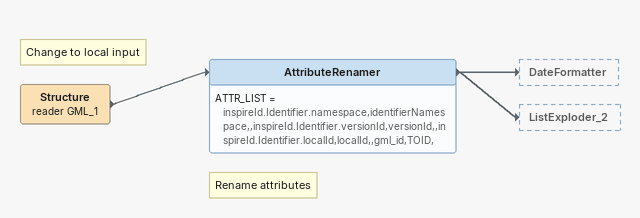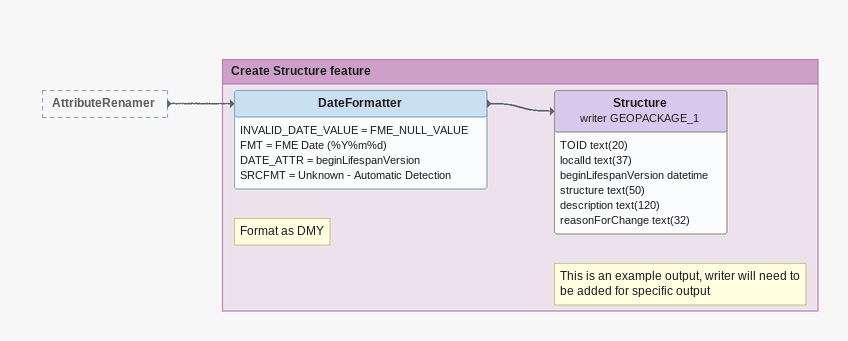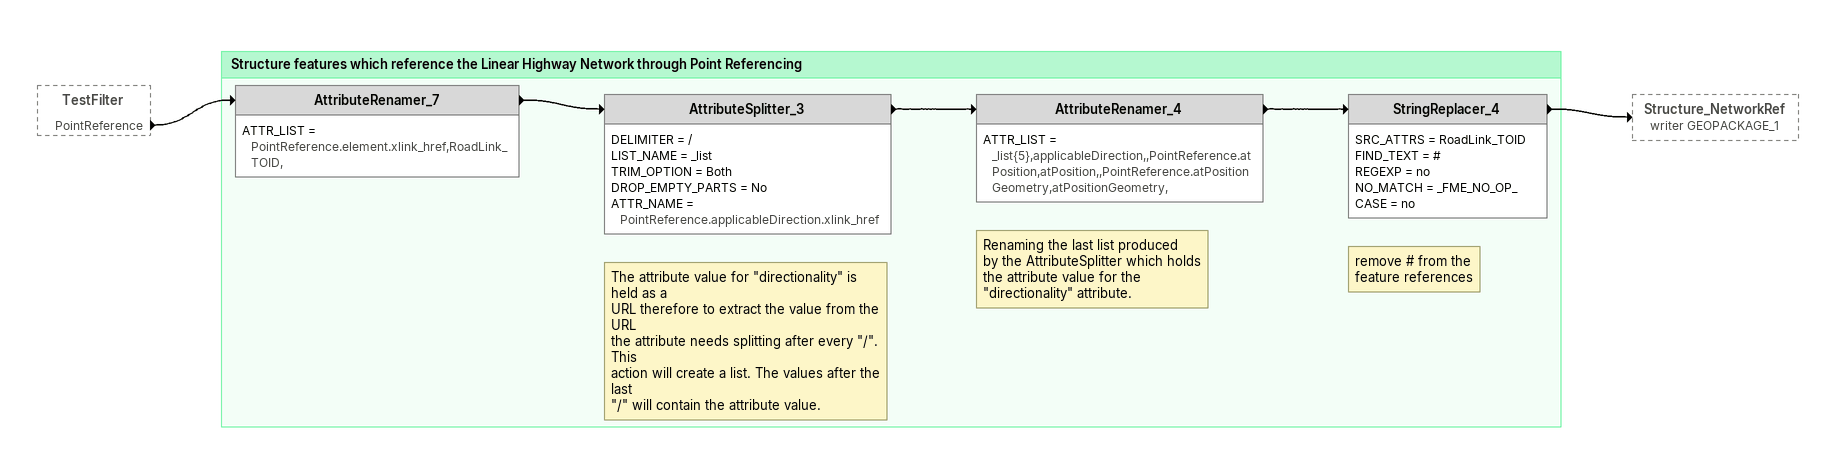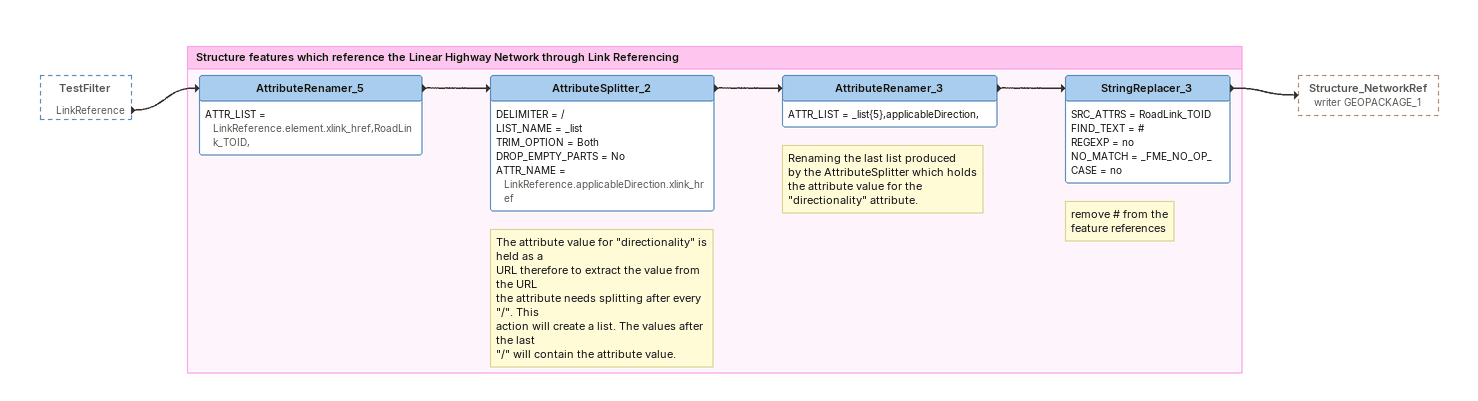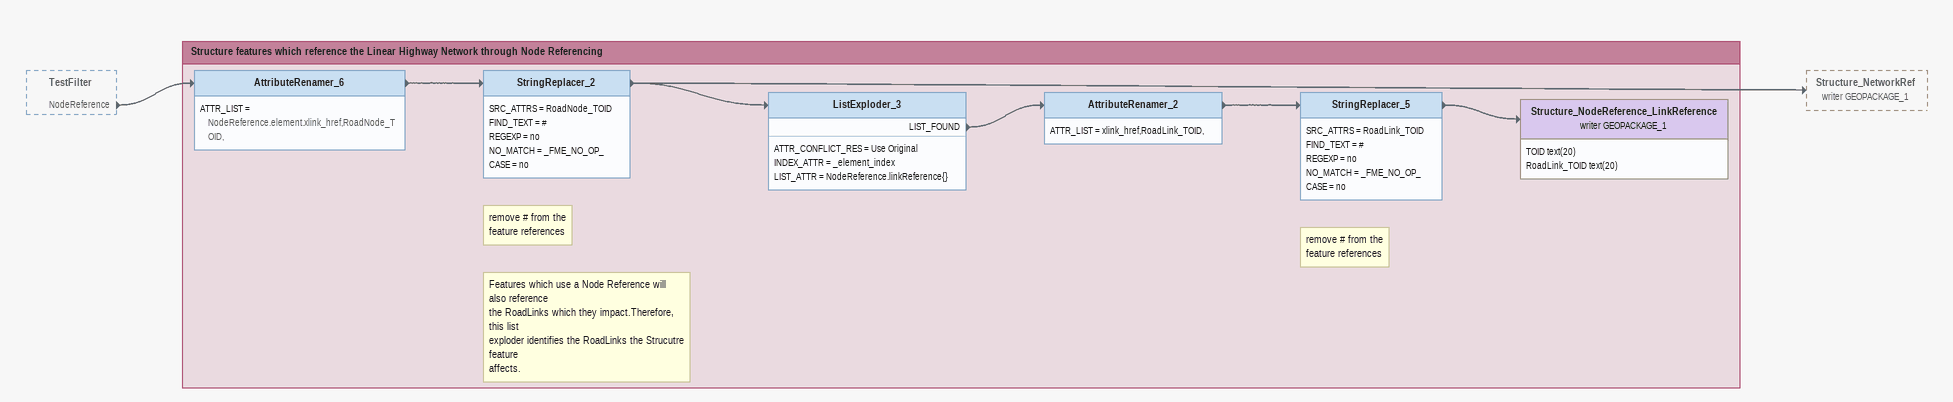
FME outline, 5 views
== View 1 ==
Note: Change to local input
Structure (reader GML_1)
    -> AttributeRenamer
Note: Rename attributes
AttributeRenamer
    ATTR_LIST = inspireId.Identifier.namespace,identifierNamespace,,inspireId.Identifier.versionId,versionId,,inspireId.Identifier.localId,localId,,gml_id,TOID,
    -> DateFormatter
    -> ListExploder_2

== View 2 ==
AttributeRenamer [outside]
    -> DateFormatter

Bookmark: Create Structure feature
Note: Format as DMY
DateFormatter
    INVALID_DATE_VALUE = FME_NULL_VALUE
    FMT = FME Date (%Y%m%d)
    DATE_ATTR = beginLifespanVersion
    SRCFMT = Unknown - Automatic Detection
    -> Structure (writer GEOPACKAGE_1)
Note: This is an example output, writer will need to be added for specific output
Structure (writer GEOPACKAGE_1)
    attributes: TOID text(20), localId text(37), beginLifespanVersion datetime, structure text(50), description text(120), reasonForChange text(32)

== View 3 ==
TestFilter [outside]
    PointReference -> AttributeRenamer_7

Bookmark: Structure features which reference the Linear Highway Network through Point Referencing
AttributeRenamer_7
    ATTR_LIST = PointReference.element.xlink_href,RoadLink_TOID,
    -> AttributeSplitter_3
Note: The attribute value for "directionality" is held as a / URL therefore to extract the value from the URL / the attribute needs splitting after every "/". This / action will create a list. The values after the last / "/" will contain the attribute value.
AttributeSplitter_3
    DELIMITER = /
    LIST_NAME = _list
    TRIM_OPTION = Both
    DROP_EMPTY_PARTS = No
    ATTR_NAME = PointReference.applicableDirection.xlink_href
    -> AttributeRenamer_4
Note: Renaming the last list produced / by the AttributeSplitter which holds / the attribute value for the / "directionality" attribute.
AttributeRenamer_4
    ATTR_LIST = _list{5},applicableDirection,,PointReference.atPosition,atPosition,,PointReference.atPositionGeometry,atPositionGeometry,
    -> StringReplacer_4
Note: remove # from the / feature references
StringReplacer_4
    SRC_ATTRS = RoadLink_TOID
    FIND_TEXT = #
    REGEXP = no
    NO_MATCH = _FME_NO_OP_
    CASE = no
    -> Structure_NetworkRef (writer GEOPACKAGE_1)

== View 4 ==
TestFilter [outside]
    LinkReference -> AttributeRenamer_5

Bookmark: Structure features which reference the Linear Highway Network through Link Referencing
AttributeRenamer_5
    ATTR_LIST = LinkReference.element.xlink_href,RoadLink_TOID,
    -> AttributeSplitter_2
Note: The attribute value for "directionality" is held as a / URL therefore to extract the value from the URL / the attribute needs splitting after every "/". This / action will create a list. The values after the last / "/" will contain the attribute value.
AttributeSplitter_2
    DELIMITER = /
    LIST_NAME = _list
    TRIM_OPTION = Both
    DROP_EMPTY_PARTS = No
    ATTR_NAME = LinkReference.applicableDirection.xlink_href
    -> AttributeRenamer_3
Note: Renaming the last list produced / by the AttributeSplitter which holds / the attribute value for the / "directionality" attribute.
AttributeRenamer_3
    ATTR_LIST = _list{5},applicableDirection,
    -> StringReplacer_3
Note: remove # from the / feature references
StringReplacer_3
    SRC_ATTRS = RoadLink_TOID
    FIND_TEXT = #
    REGEXP = no
    NO_MATCH = _FME_NO_OP_
    CASE = no
    -> Structure_NetworkRef (writer GEOPACKAGE_1)

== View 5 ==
TestFilter [outside]
    NodeReference -> AttributeRenamer_6

Bookmark: Structure features which reference the Linear Highway Network through Node Referencing
AttributeRenamer_6
    ATTR_LIST = NodeReference.element.xlink_href,RoadNode_TOID,
    -> StringReplacer_2
Note: remove # from the / feature references
StringReplacer_2
    SRC_ATTRS = RoadNode_TOID
    FIND_TEXT = #
    REGEXP = no
    NO_MATCH = _FME_NO_OP_
    CASE = no
    -> ListExploder_3
    -> Structure_NetworkRef (writer GEOPACKAGE_1)
Note: Features which use a Node Reference will also reference / the RoadLinks which they impact.Therefore, this list / exploder identifies the RoadLinks the Strucutre feature / affects.
ListExploder_3
    ATTR_CONFLICT_RES = Use Original
    INDEX_ATTR = _element_index
    LIST_ATTR = NodeReference.linkReference{}
    LIST_FOUND -> AttributeRenamer_2
AttributeRenamer_2
    ATTR_LIST = xlink_href,RoadLink_TOID,
    -> StringReplacer_5
Note: remove # from the / feature references
StringReplacer_5
    SRC_ATTRS = RoadLink_TOID
    FIND_TEXT = #
    REGEXP = no
    NO_MATCH = _FME_NO_OP_
    CASE = no
    -> Structure_NodeReference_LinkReference (writer GEOPACKAGE_1)
Structure_NodeReference_LinkReference (writer GEOPACKAGE_1)
    attributes: TOID text(20), RoadLink_TOID text(20)
